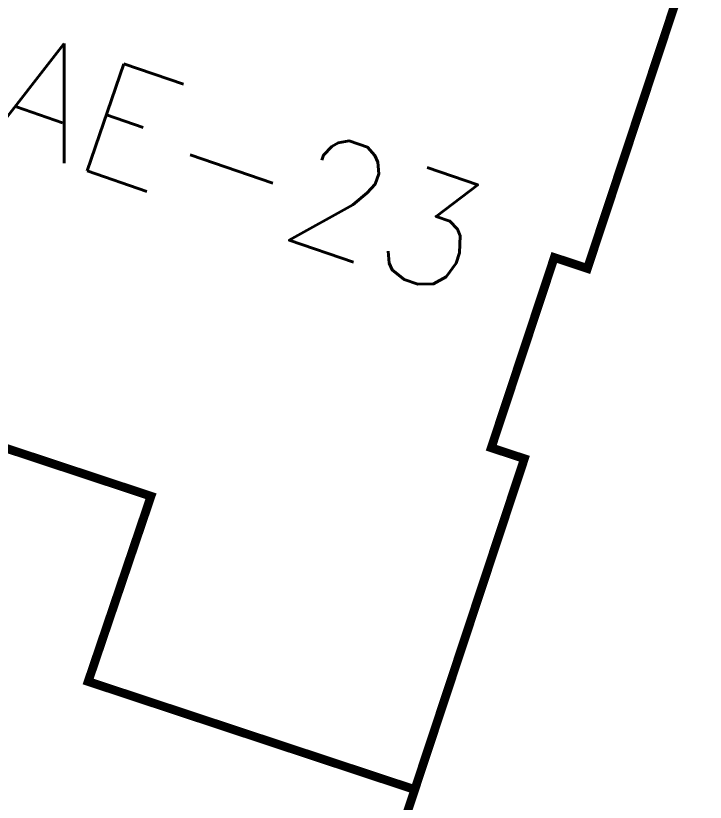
# Model space of a CAD drawing. Header units: inches. Extents: x 350994 to 353538, y 1581369 to 1583842.
# Drawn here: x 351414.53 to 351422.44, y 1583246.19 to 1583255.22 of the extents above; entities that cross this region are included whole.
import ezdxf
from ezdxf.enums import TextEntityAlignment as Align

# ---------------------------------------------------------------- set-up
doc = ezdxf.new("R2010")
doc.units = ezdxf.units.IN
doc.header["$MEASUREMENT"] = 0
doc.linetypes.add('1', pattern=[0])
doc.linetypes.add('ACAD_ISO03W100', pattern=[30, 12, -18])
for name, color, linetype in [('BOUNDARY', 5, 'Continuous'), ('BULDING', 5, '1'), ('CW', 94, '1')]:
    doc.layers.add(name, color=color, linetype=linetype)
doc.styles.add('ROMANS', font='ROMANS.shx')

msp = doc.modelspace()

# ---------------------------------------------------------------- linework, layer by layer
at = {"layer": 'BOUNDARY', "lineweight": 5, "const_width": 0.1, "elevation": 100.4184}
msp.add_lwpolyline([(351411.5353, 1583261.8572), (351419.8893, 1583259.1231), (351419.4, 1583257.6187), (351419.4, 1583257.6187), (351419.1486, 1583256.8593), (351421.9016, 1583255.9478), (351422.0273, 1583256.3276), (351422.3786, 1583256.2113), (351421.09, 1583252.319), (351420.7103, 1583252.4448), (351419.9874, 1583250.2613), (351420.3671, 1583250.1356), (351419.1099, 1583246.3383), (351419.1099, 1583246.3383), (351415.3636, 1583247.5786), (351416.0843, 1583249.7054), (351408.482, 1583252.2223)], dxfattribs=at)
at = {"layer": 'CW', "linetype": 'ACAD_ISO03W100', "lineweight": 5, "ltscale": 0.1, "const_width": 0.1, "elevation": 100.4184}
msp.add_lwpolyline([(351419.1099, 1583246.3383), (351418.2205, 1583243.6517), (351403.6844, 1583248.4641), (351404.5739, 1583251.1507)], dxfattribs=at)

# ---------------------------------------------------------------- texts
at = {"layer": 'BULDING', "color": 0, "linetype": 'Continuous', "lineweight": 9, "style": 'ROMANS'}
msp.add_text('AE-23', height=1.3, rotation=341.09312, dxfattribs=at).set_placement((351417.117, 1583253.5199, -8.0512), align=Align.MIDDLE_CENTER)

doc.saveas('drawing.dxf')
